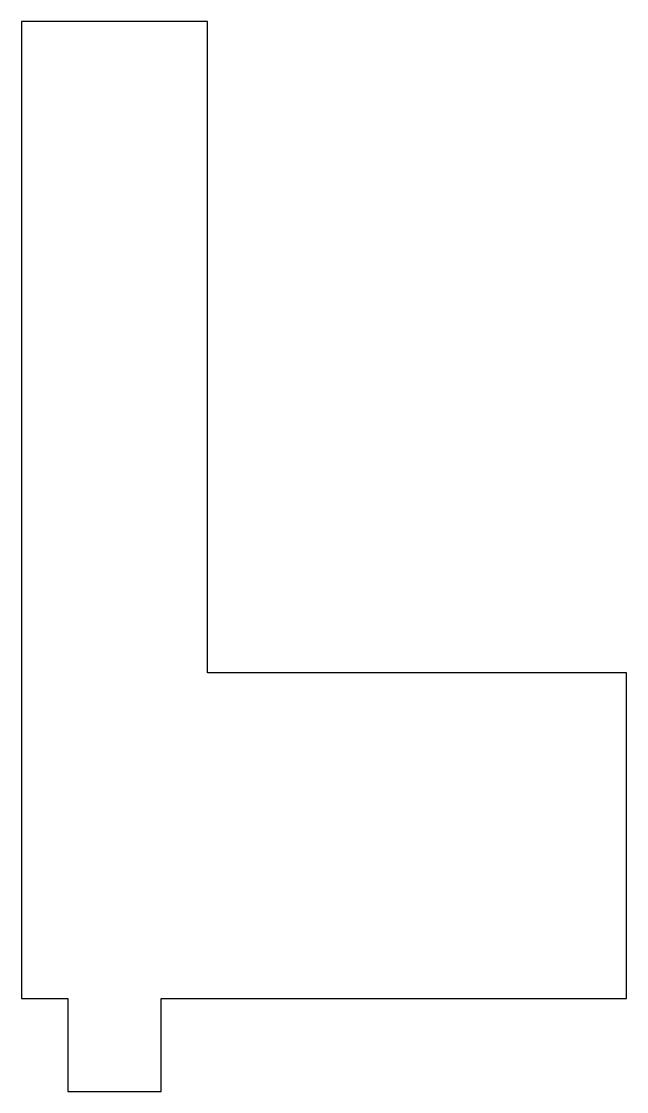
# Model space of a CAD drawing. Extents: x 0 to 13, y 0 to 23.
import ezdxf

# ---------------------------------------------------------------- set-up
doc = ezdxf.new("R2010")
doc.units = 0
doc.layers.add('Layer_1', color=7, linetype='CONTINUOUS')

msp = doc.modelspace()

# ---------------------------------------------------------------- linework, layer by layer
at = {"layer": 'Layer_1', "color": 7}
for p, q in [((0, 23), (0.000006, 2.000138)), ((4.000175, 23), (0, 23)), ((4.000178, 9.000012), (4.000175, 23)), ((13.000008, 9.000124), (4.000178, 9.000012)), ((13.000008, 2.000138), (13.000008, 9.000124)), ((0.000006, 2.000138), (1.000173, 1.999997)), ((1.000173, 1.999997), (1.000057, 0.000001)), ((3.000059, 0.000001), (3.000175, 1.999997)), ((1.000057, 0.000001), (3.000059, 0.000001))]:
    msp.add_line(p, q, dxfattribs=at)
msp.add_open_spline([(3.000175, 1.999997), (6.333453, 2.000138), (9.666732, 2.000138), (13.000008, 2.000138)], degree=3, dxfattribs=at)

doc.saveas('drawing.dxf')
